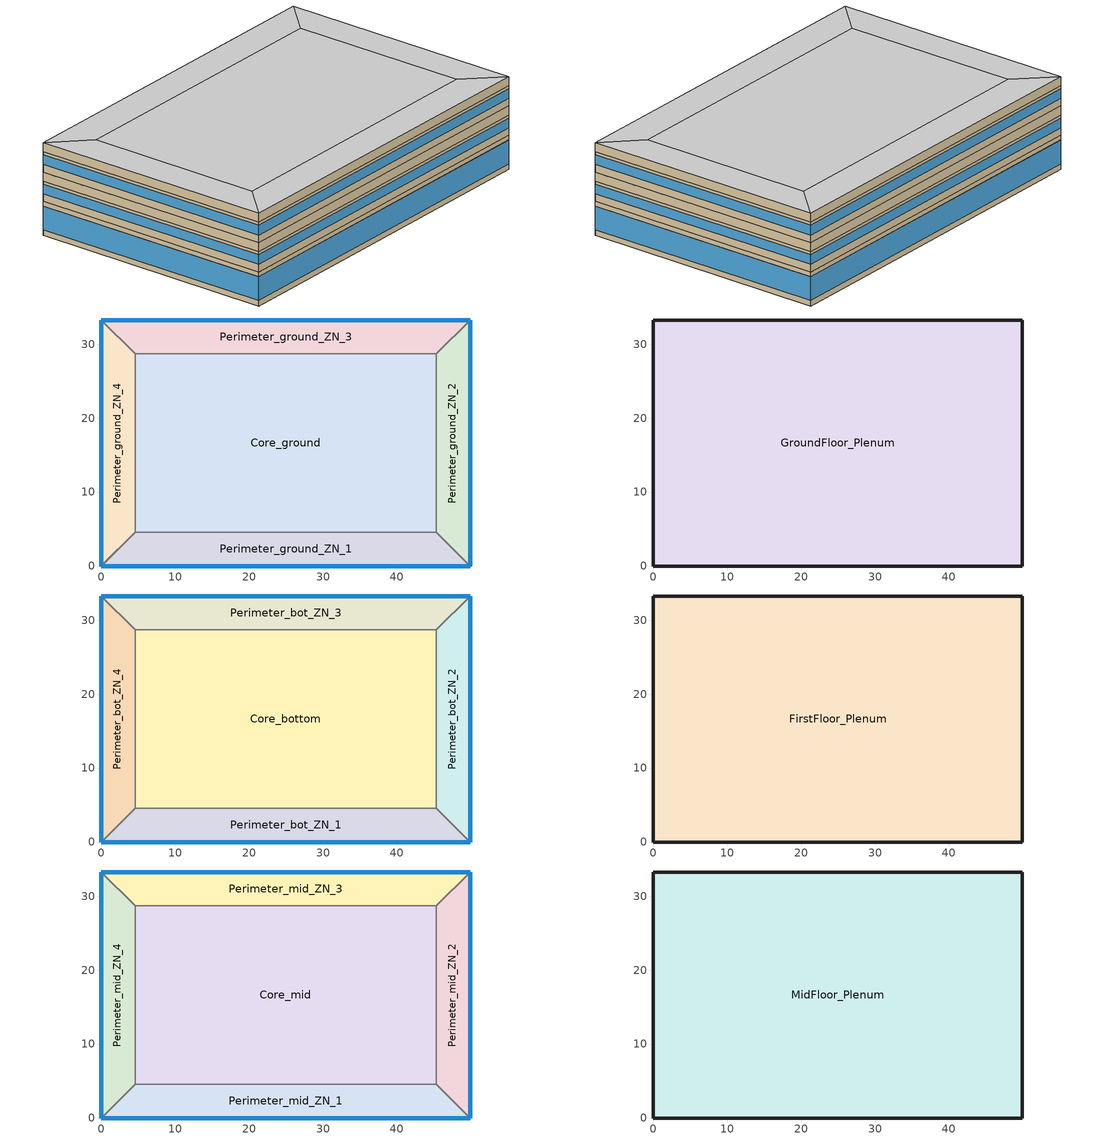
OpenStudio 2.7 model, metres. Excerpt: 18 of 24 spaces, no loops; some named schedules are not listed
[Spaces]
Perimeter_ground_ZN_1
 floor ground: 45.34,4.57 49.91,0 0,0 4.57,4.57 z0
 wall outside: 0,0 49.91,0 z0:3.96
 wall to Perimeter_ground_ZN_4: 4.57,4.57 0,0 z0:3.96
 wall to Core_ground: 45.34,4.57 4.57,4.57 z0:3.96
 wall to Perimeter_ground_ZN_2: 49.91,0 45.34,4.57 z0:3.96
 window: 0.03,0 49.89,0 z0.76:3.93
Perimeter_ground_ZN_4
 floor ground: 0,33.27 4.57,28.7 4.57,4.57 0,0 z0
 wall outside: 0,33.27 0,0 z0:3.96
 wall to Perimeter_ground_ZN_3: 4.57,28.7 0,33.27 z0:3.96
 wall to Core_ground: 4.57,4.57 4.57,28.7 z0:3.96
 window: 0,33.25 0,0.03 z0.76:3.93
Perimeter_ground_ZN_2
 floor ground: 49.91,33.27 49.91,0 45.34,4.57 45.34,28.7 z0
 wall outside: 49.91,0 49.91,33.27 z0:3.96
 wall to Perimeter_ground_ZN_3: 49.91,33.27 45.34,28.7 z0:3.96
 wall to Core_ground: 45.34,28.7 45.34,4.57 z0:3.96
 window: 49.91,0.03 49.91,33.25 z0.76:3.93
Core_ground
 floor ground: 45.34,28.7 45.34,4.57 4.57,4.57 4.57,28.7 z0
 wall to Perimeter_ground_ZN_3: 45.34,28.7 4.57,28.7 z0:3.96
Perimeter_ground_ZN_3
 floor ground: 49.91,33.27 45.34,28.7 4.57,28.7 0,33.27 z0
 wall outside: 49.91,33.27 0,33.27 z0:3.96
 window: 49.89,33.27 0.03,33.27 z0.76:3.93
GroundFloor_Plenum
 floor to Perimeter_ground_ZN_1: 45.34,4.57 49.91,0 0,0 4.57,4.57 z3.96
 floor to Perimeter_ground_ZN_2: 49.91,33.27 49.91,0 45.34,4.57 45.34,28.7 z3.96
 floor to Perimeter_ground_ZN_4: 0,33.27 4.57,28.7 4.57,4.57 0,0 z3.96
 floor to Core_ground: 45.34,28.7 45.34,4.57 4.57,4.57 4.57,28.7 z3.96
 floor to Perimeter_ground_ZN_3: 49.91,33.27 45.34,28.7 4.57,28.7 0,33.27 z3.96
 wall outside: 49.91,0 49.91,33.27 0,33.27 0,0 49.91,0 z3.96:4.57
Core_bottom
 floor to GroundFloor_Plenum: 45.34,28.7 45.34,4.6 4.57,4.6 4.57,28.7 z4.57; 45.34,4.6 45.34,4.57 4.57,4.57 4.57,4.6 z4.57
 wall to Perimeter_bot_ZN_1: 4.57,4.57 45.34,4.57 z4.57:7.32
 wall to Perimeter_bot_ZN_2: 45.34,4.57 45.34,28.7 z4.57:7.32
 wall to Perimeter_bot_ZN_4: 4.57,28.7 4.57,4.57 z4.57:7.32
 wall to Perimeter_bot_ZN_3: 45.34,28.7 4.57,28.7 z4.57:7.32
Perimeter_bot_ZN_2
 floor to GroundFloor_Plenum: 45.34,4.6 49.91,0 45.34,4.57 z4.57; 49.91,33.27 49.91,0 45.34,4.6 45.34,28.7 z4.57
 wall outside: 49.91,0 49.91,33.27 z4.57:7.32
 wall to Perimeter_bot_ZN_1: 45.34,4.57 49.91,0 z4.57:7.32
 wall to Perimeter_bot_ZN_3: 49.91,33.27 45.34,28.7 z4.57:7.32
 window: 49.91,0 49.91,33.27 z5.59:6.9
Perimeter_bot_ZN_3
 floor to GroundFloor_Plenum: 49.91,33.27 45.34,28.7 4.57,28.7 0,33.27 z4.57
 wall outside: 49.91,33.27 0,33.27 z4.57:7.32
 wall to Perimeter_bot_ZN_4: 0,33.27 4.57,28.7 z4.57:7.32
 window: 49.91,33.27 0,33.27 z5.59:6.9
Perimeter_bot_ZN_4
 floor to GroundFloor_Plenum: 4.57,4.6 4.57,4.57 0,0 z4.57; 0,33.27 4.57,28.7 4.57,4.6 0,0 z4.57
 wall outside: 0,33.27 0,0 z4.57:7.32
 wall to Perimeter_bot_ZN_1: 0,0 4.57,4.57 z4.57:7.32
 window: 0,33.27 0,0 z5.59:6.9
Perimeter_bot_ZN_1
 floor to GroundFloor_Plenum: 45.34,4.57 49.91,0 0,0 4.57,4.57 z4.57
 wall outside: 0,0 49.91,0 z4.57:7.32
 window: 0,0 49.91,0 z5.59:6.9
FirstFloor_Plenum
 floor to Perimeter_bot_ZN_3: 49.91,33.27 45.34,28.7 4.57,28.7 0,33.27 z7.32
 floor to Perimeter_bot_ZN_1: 45.34,4.57 49.91,0 0,0 4.57,4.57 z7.32
 floor to Core_bottom: 45.34,28.7 45.34,4.57 4.57,4.57 4.57,28.7 z7.32
 floor to Perimeter_bot_ZN_4: 0,33.27 4.57,28.7 4.57,4.57 0,0 z7.32
 floor to Perimeter_bot_ZN_2: 49.91,33.27 49.91,0 45.34,4.57 45.34,28.7 z7.32
 wall outside: 0,33.27 0,0 49.91,0 49.91,33.27 0,33.27 z7.32:8.53
Perimeter_mid_ZN_4
 floor to FirstFloor_Plenum: 0,33.27 4.57,28.7 4.57,4.57 0,0 z8.53
 wall outside: 0,33.27 0,0 z8.53:11.28
 wall to Perimeter_mid_ZN_3: 4.57,28.7 0,33.27 z8.53:11.28
 wall to Core_mid: 4.57,4.57 4.57,28.7 z8.53:11.28
 wall to Perimeter_mid_ZN_1: 0,0 4.57,4.57 z8.53:11.28
 window: 0,33.27 0,0 z9.56:10.86
Perimeter_mid_ZN_1
 floor to FirstFloor_Plenum: 45.34,4.57 49.91,0 0,0 4.57,4.57 z8.53
 wall outside: 0,0 49.91,0 z8.53:11.28
 wall to Core_mid: 45.34,4.57 4.57,4.57 z8.53:11.28
 wall to Perimeter_mid_ZN_2: 49.91,0 45.34,4.57 z8.53:11.28
 window: 0,0 49.91,0 z9.56:10.86
Perimeter_mid_ZN_2
 floor to FirstFloor_Plenum: 49.91,33.27 49.91,0 45.34,4.57 45.34,28.7 z8.53
 wall outside: 49.91,0 49.91,33.27 z8.53:11.28
 wall to Perimeter_mid_ZN_3: 49.91,33.27 45.34,28.7 z8.53:11.28
 wall to Core_mid: 45.34,28.7 45.34,4.57 z8.53:11.28
 window: 49.91,0 49.91,33.27 z9.56:10.86
Core_mid
 floor to FirstFloor_Plenum: 45.34,28.7 45.34,4.57 4.57,4.57 4.57,28.7 z8.53
 wall to Perimeter_mid_ZN_3: 45.34,28.7 4.57,28.7 z8.53:11.28
Perimeter_mid_ZN_3
 floor to FirstFloor_Plenum: 49.91,33.27 45.34,28.7 4.57,28.7 0,33.27 z8.53
 wall outside: 49.91,33.27 0,33.27 z8.53:11.28
 window: 49.91,33.27 0,33.27 z9.56:10.86
MidFloor_Plenum
 floor to Perimeter_mid_ZN_3: 49.91,33.27 45.34,28.7 4.57,28.7 0,33.27 z11.28
 floor to Perimeter_mid_ZN_4: 0,33.27 4.57,28.7 4.57,4.57 0,0 z11.28
 floor to Core_mid: 45.34,28.7 45.34,4.57 4.57,4.57 4.57,28.7 z11.28
 floor to Perimeter_mid_ZN_2: 49.91,33.27 49.91,0 45.34,4.57 45.34,28.7 z11.28
 floor to Perimeter_mid_ZN_1: 45.34,4.57 49.91,0 0,0 4.57,4.57 z11.28
 wall outside: 0,33.27 0,0 49.91,0 49.91,33.27 0,33.27 z11.28:12.5
 ceiling to Perimeter_top_ZN_3: 45.34,28.7 49.91,33.27 0,33.27 4.57,28.7 z12.5
 ceiling to Perimeter_top_ZN_4: 0,0 4.57,4.57 4.57,28.7 0,33.27 z12.5
 ceiling to Core_top: 45.34,4.57 45.34,28.7 4.57,28.7 4.57,4.57 z12.5
 ceiling to Perimeter_top_ZN_1: 49.91,0 45.34,4.57 4.57,4.57 0,0 z12.5
 ceiling to Perimeter_top_ZN_2: 49.91,0 49.91,33.27 45.34,28.7 45.34,4.57 z12.5
[Site]
Chicago Ohare Intl Ap: Latitude {deg}=41.98; Longitude {deg}=-87.92; Time Zone {hr}=-6; Elevation {m}=201; Terrain=City
[Building]
Medium Office Retail Mix ASHRAE 169-2006-5A: North Axis {deg}=0; Default Construction Set=90.1-2013 - MedOffice - ASHRAE 169-2006-5A; Standards Number of Stories=3; Standards Number of Above Ground Stories=3; Standards Building Type=MediumOffice
[ClimateZones]
Climate Zone Institution Name 1=ASHRAE; Climate Zone Document Name 1=ANSI/ASHRAE Standard 169; Climate Zone Document Year 1=2006; Climate Zone Value 1=5A; Climate Zone Institution Name 2=CEC; Climate Zone Document Name 2=California Climate Zone Descriptions; Climate Zone Document Year 2=1995
[Site:WaterMainsTemperature]
Calculation Method=Correlation; Annual Average Outdoor Air Temperature {C}=9.925; Maximum Difference In Monthly Average Outdoor Air Temperatures {deltaC}=28.7
[SizingPeriod:DesignDay] Barometric Pressure {Pa}=98934; Sky Clearness=0; Rain Indicator=0; Snow Indicator=0; Day of Month=21; Daylight Saving Time Indicator=0; Humidity Indicating Type=Wetbulb; Dry-Bulb Temperature Range Modifier Type=DefaultMultipliers
Name | Maximum Dry-Bulb Temperature {C} | Daily Dry-Bulb Temperature Range {deltaC} | Humidity Indicating Conditions at Maximum Dry-Bulb | Wind Speed {m/s} | Wind Direction {deg} | Month | Day Type | Solar Model Indicator | ASHRAE Taub | ASHRAE Taud
Chicago Ohare Intl Ap Ann Htg 99.6% Condns DB | -20 | 0 | -20 | 4.9 | 270 | 1 | WinterDesignDay | ASHRAEClearSky
Chicago Ohare Intl Ap Ann Clg .4% Condns DB=>MWB | 33.3 | 10.5 | 23.7 | 5.2 | 230 | 7 | SummerDesignDay | ASHRAETau | 0.455 | 2.05
[Site:GroundTemperature:BuildingSurface]
20.49, 20.43, 20.44, 20.5, 20.59, 22.83, 23.24, 23.33, 23.36, 21.14, 20.78, 20.61
[Material:NoMass] Thermal Absorptance=0.9; Solar Absorptance=0.7
Name | Roughness | Thermal Resistance {m2-K/W} | Visible Absorptance
CP02 CARPET PAD | VeryRough | 0.21648 | 0.8
Typical Insulation R-14.97 | Smooth | 2.63723 | 0.7
Typical Carpet Pad | Smooth | 0.21648 | 0.8
Typical Insulation R-16.0 | Smooth | 2.81828 | 0.7
Typical Insulation R-30.13 | Smooth | 5.30668 | 0.7
Typical Insulation R-1.15 | Smooth | 0.202509 | 0.7
Typical Insulation R-1.15 1 | Smooth | 0.202527 | 0.7
[Material]
Name | Roughness | Thickness {m} | Conductivity {W/m-K} | Density {kg/m3} | Specific Heat {J/kg-K} | Thermal Absorptance | Solar Absorptance | Visible Absorptance
100mm Normalweight concrete floor | MediumSmooth | 0.1016 | 2.31 | 2322 | 832
G01 13mm gypsum board | Smooth | 0.0127 | 0.16 | 800 | 1090 | 0.9 | 0.7 | 0.5
4 in. Normalweight Concrete Floor | MediumRough | 0.1016 | 2.31 | 2322 | 832 | 0.9 | 0.7 | 0.7
25mm Stucco | Smooth | 0.0254 | 0.72 | 1856 | 840 | 0.9 | 0.7 | 0.7
5/8 in. Gypsum Board | MediumSmooth | 0.0159 | 0.16 | 800 | 1090 | 0.9 | 0.7 | 0.7
Roof Membrane | VeryRough | 0.0095 | 0.16 | 1121.29 | 1460 | 0.9 | 0.7 | 0.7
Metal Roof Surface; F08 Metal surface | Smooth | 0.0008 | 45.28 | 7824 | 500 | 0.9 | 0.7 | 0.7
8 in. Normalweight Concrete Floor | MediumRough | 0.2032 | 2.31 | 2322 | 832 | 0.9 | 0.7 | 0.7
8 in. Concrete Block Basement Wall | MediumRough | 0.2032 | 1.326 | 1842 | 912 | 0.9 | 0.7 | 0.7
G05 25mm wood | MediumSmooth | 0.0254 | 0.15 | 608 | 1630 | 0.9 | 0.5 | 0.5
[Construction]
Typical Insulated Exterior Mass Floor R-17.54: Typical Insulation R-14.97, 4 in. Normalweight Concrete Floor, Typical Carpet Pad
Typical Insulated Steel Framed Exterior Wall R-18.18: 25mm Stucco, 5/8 in. Gypsum Board, Typical Insulation R-16.0, 5/8 in. Gypsum Board
Typical IEAD Roof R-31.25: Roof Membrane, Typical Insulation R-30.13, Metal Roof Surface
Typical Interior Floor: 100mm Normalweight concrete floor, CP02 CARPET PAD
Typical Interior Wall: G01 13mm gypsum board, G01 13mm gypsum board
Typical Interior Ceiling: CP02 CARPET PAD, 100mm Normalweight concrete floor
Typical Insulated Carpeted 8in Slab Floor: 8 in. Normalweight Concrete Floor, Typical Carpet Pad
Typical Insulated Basement Mass Wall: 8 in. Concrete Block Basement Wall
U 0.42 SHGC 0.40 Dbl LoE (e2-.1) Tint 6mm/6mm Air: LoE TINT 6MM, AIR 6MM, CLEAR 6MM
Typical Insulated Metal Door R-2.0: F08 Metal surface, Typical Insulation R-1.15
Typical Overhead Door R-2.0: Typical Insulation R-1.15 1
Window_U_0.50_SHGC_0.40_Skylight_Frame_Width_0.430_in: Glass_2052_LayerAvg, Gap_1_W_0_0038, Glass_2027F_LayerAvg
Typical Interior Window: Clear 3mm
Typical Interior Door; Typical Interior Partition: G05 25mm wood
[DefaultConstructionSet]
90.1-2013 - MedOffice - ASHRAE 169-2006-5A: Default Exterior Surface Constructions=Default Surface Constructions 1; Default Interior Surface Constructions=Default Surface Constructions 2; Default Ground Contact Surface Constructions=Default Surface Constructions 3; Default Exterior SubSurface Constructions=Default Sub Surface Constructions 1; Default Interior SubSurface Constructions=Default Sub Surface Constructions 2; Interior Partition Construction=Typical Interior Partition
[DefaultSurfaceConstructions]
Name | Floor Construction | Wall Construction | Roof Ceiling Construction
Default Surface Constructions 1 | Typical Insulated Exterior Mass Floor R-17.54 | Typical Insulated Steel Framed Exterior Wall R-18.18 | Typical IEAD Roof R-31.25
Default Surface Constructions 2 | Typical Interior Floor | Typical Interior Wall | Typical Interior Ceiling
Default Surface Constructions 3 | Typical Insulated Carpeted 8in Slab Floor | Typical Insulated Basement Mass Wall
[DefaultSubSurfaceConstructions]
Name | Fixed Window Construction | Operable Window Construction | Door Construction | Overhead Door Construction | Skylight Construction | Tubular Daylight Dome Construction | Tubular Daylight Diffuser Construction
Default Sub Surface Constructions 1 | U 0.42 SHGC 0.40 Dbl LoE (e2-.1) Tint 6mm/6mm Air | U 0.42 SHGC 0.40 Dbl LoE (e2-.1) Tint 6mm/6mm Air | Typical Insulated Metal Door R-2.0 | Typical Overhead Door R-2.0 | Window_U_0.50_SHGC_0.40_Skylight_Frame_Width_0.430_in | Typical Interior Window | Typical Interior Window
Default Sub Surface Constructions 2 | Typical Interior Window | Typical Interior Window | Typical Interior Door
[WindowMaterial:Glazing] Optical Data Type=SpectralAverage; Infrared Transmittance at Normal Incidence=0; Dirt Correction Factor for Solar and Visible Transmittance=1; Solar Diffusing=No
Name | Thickness {m} | Solar Transmittance at Normal Incidence | Front Side Solar Reflectance at Normal Incidence | Back Side Solar Reflectance at Normal Incidence | Visible Transmittance at Normal Incidence | Front Side Visible Reflectance at Normal Incidence | Back Side Visible Reflectance at Normal Incidence | Front Side Infrared Hemispherical Emissivity | Back Side Infrared Hemispherical Emissivity | Conductivity {W/m-K}
LoE TINT 6MM | 0.006 | 0.36 | 0.093 | 0.2 | 0.5 | 0.035 | 0.054 | 0.84 | 0.1 | 0.9
CLEAR 6MM | 0.006 | 0.775 | 0.071 | 0.071 | 0.881 | 0.08 | 0.08 | 0.84 | 0.84 | 0.9
Glass_2052_LayerAvg | 0.00837 | 0.507767 | 0.054228 | 0.0544931 | 0.586833 | 0.05805 | 0.058397 | 0.84 | 0.84 | 1
Glass_2027F_LayerAvg | 0.004 | 0.369744 | 0.470069 | 0.340935 | 0.765222 | 0.0546 | 0.073741 | 0.03675 | 0.84 | 1
Clear 3mm | 0.003 | 0.837 | 0.075 | 0.075 | 0.898 | 0.081 | 0.081 | 0.84 | 0.84 | 0.9
[WindowMaterial:Gas] Gas Type=Air
Name | Thickness {m}
AIR 6MM | 0.0063
Gap_1_W_0_0038 | 0.0038
[Space]
Name | Space Type | Building Story | Thermal Zone | Part of Total Floor Area
Perimeter_mid_ZN_4 | Office WholeBuilding - Md Office | Building Story 2 | TZ_Perimeter_mid_ZN_4 | Yes
Core_bottom | Office WholeBuilding - Md Office | Building Story 1 | TZ_Core_bottom | Yes
FirstFloor_Plenum |  | Building Story 1 | TZ_FirstFloor_Plenum | No
Perimeter_bot_ZN_2 | Office WholeBuilding - Md Office | Building Story 1 | TZ_Perimeter_bot_ZN_2 | Yes
MidFloor_Plenum |  | Building Story 2 | TZ_MidFloor_Plenum | No
Perimeter_mid_ZN_1 | Office WholeBuilding - Md Office | Building Story 2 | TZ_Perimeter_mid_ZN_1 | Yes
Perimeter_bot_ZN_1 | Office WholeBuilding - Md Office | Building Story 1 | TZ_Perimeter_bot_ZN_1 | Yes
Perimeter_bot_ZN_3 | Office WholeBuilding - Md Office | Building Story 1 | TZ_Perimeter_bot_ZN_3 | Yes
Perimeter_mid_ZN_2 | Office WholeBuilding - Md Office | Building Story 2 | TZ_Perimeter_mid_ZN_2 | Yes
Perimeter_bot_ZN_4 | Office WholeBuilding - Md Office | Building Story 1 | TZ_Perimeter_bot_ZN_4 | Yes
Core_mid | Office WholeBuilding - Md Office | Building Story 2 | TZ_Core_mid | Yes
Perimeter_mid_ZN_3 | Office WholeBuilding - Md Office | Building Story 2 | TZ_Perimeter_mid_ZN_3 | Yes
GroundFloor_Plenum | Plenum Space Type | Building Story 0 | TZ_GroundFloor_Plenum
Perimeter_ground_ZN_1 | 90.1-2010 - Retail - Retail | Building Story 0 | TZ_Perimeter_ground_ZN_1
Perimeter_ground_ZN_4 | 90.1-2010 - Retail - Retail | Building Story 0 | TZ_Perimeter_ground_ZN_4
Perimeter_ground_ZN_2 | 90.1-2010 - Retail - Retail | Building Story 0 | TZ_Perimeter_ground_ZN_2
Core_ground | 90.1-2010 - Retail - Retail | Building Story 0 | TZ_Core_ground
Perimeter_ground_ZN_3 | 90.1-2010 - Retail - Retail | Building Story 0 | TZ_Perimeter_ground_ZN_3
[BuildingStory]
Name | Nominal Z Coordinate {m} | Nominal Floor to Floor Height {m}
Building Story 1 | 0
Building Story 2 | 3.9624
Building Story 0 | 0 | 3.9624
[ElectricEquipment] Space or SpaceType=Core_bottom; Multiplier=2
Name | Electric Equipment Definition | Schedule
2 Elevator Lift Motors | Elevator Lift Motor | OfficeMedium BLDG_ELEVATORS
2 Elevator Fans | Elevator Fan | OfficeMedium ELEV_LIGHT_FAN_SCH_ADD_DF
2 Elevator Lights | Elevator Lights | OfficeMedium ELEV_LIGHT_FAN_SCH_ADD_DF
[SpaceInfiltration:DesignFlowRate]
Name | Space or SpaceType | Schedule | Design Flow Rate Calculation Method | Flow per Exterior Surface Area {m3/s-m2} | Constant Term Coefficient | Temperature Term Coefficient | Velocity Term Coefficient | Velocity Squared Term Coefficient | Design Flow Rate {m3/s}
FirstFloor_Plenum Infiltration | FirstFloor_Plenum | Always On Discrete | Flow/ExteriorArea | 0.000569573 | 0 | 0 | 0.224 | 0
MidFloor_Plenum Infiltration | MidFloor_Plenum | Always On Discrete | Flow/ExteriorArea | 0.000569573 | 0 | 0 | 0.224 | 0
Perimeter_bot_ZN_1 Infiltration | Perimeter_bot_ZN_1 | OfficeMedium INFIL_SCH_PNNL | Flow/ExteriorArea | 0.000569573 | 0 | 0 | 0.224 | 0
Perimeter_bot_ZN_2 Infiltration | Perimeter_bot_ZN_2 | OfficeMedium INFIL_SCH_PNNL | Flow/ExteriorArea | 0.000569573 | 0 | 0 | 0.224 | 0
Perimeter_bot_ZN_3 Infiltration | Perimeter_bot_ZN_3 | OfficeMedium INFIL_SCH_PNNL | Flow/ExteriorArea | 0.000569573 | 0 | 0 | 0.224 | 0
Perimeter_bot_ZN_4 Infiltration | Perimeter_bot_ZN_4 | OfficeMedium INFIL_SCH_PNNL | Flow/ExteriorArea | 0.000569573 | 0 | 0 | 0.224 | 0
Perimeter_mid_ZN_1 Infiltration | Perimeter_mid_ZN_1 | OfficeMedium INFIL_SCH_PNNL | Flow/ExteriorArea | 0.000569573 | 0 | 0 | 0.224 | 0
Perimeter_mid_ZN_2 Infiltration | Perimeter_mid_ZN_2 | OfficeMedium INFIL_SCH_PNNL | Flow/ExteriorArea | 0.000569573 | 0 | 0 | 0.224 | 0
Perimeter_mid_ZN_3 Infiltration | Perimeter_mid_ZN_3 | OfficeMedium INFIL_SCH_PNNL | Flow/ExteriorArea | 0.000569573 | 0 | 0 | 0.224 | 0
Perimeter_mid_ZN_4 Infiltration | Perimeter_mid_ZN_4 | OfficeMedium INFIL_SCH_PNNL | Flow/ExteriorArea | 0.000569573 | 0 | 0 | 0.224 | 0
entry door Infiltration | Perimeter_bot_ZN_1 | OfficeMedium INFIL_Door_Opening_SCH | Flow/Space |  |  |  |  |  | 0.67866
[InternalMass] Internal Mass Definition=Internal Mass Definition 1; Multiplier=1
Name | Space or SpaceType
Perimeter_bot_ZN_1 Mass | Perimeter_bot_ZN_1
Perimeter_bot_ZN_2 Mass | Perimeter_bot_ZN_2
Perimeter_bot_ZN_3 Mass | Perimeter_bot_ZN_3
Perimeter_bot_ZN_4 Mass | Perimeter_bot_ZN_4
Core_bottom Mass | Core_bottom
Perimeter_mid_ZN_1 Mass | Perimeter_mid_ZN_1
Perimeter_mid_ZN_2 Mass | Perimeter_mid_ZN_2
Perimeter_mid_ZN_3 Mass | Perimeter_mid_ZN_3
Perimeter_mid_ZN_4 Mass | Perimeter_mid_ZN_4
Core_mid Mass | Core_mid
[ThermalZone] Use Ideal Air Loads=No
Name | Thermostat | Primary Daylighting Control | Fraction of Zone Controlled by Primary Daylighting Control | Secondary Daylighting Control | Fraction of Zone Controlled by Secondary Daylighting Control
TZ_Core_bottom | Office WholeBuilding - Md Office Thermostat 1
TZ_Core_mid | Office WholeBuilding - Md Office Thermostat 2
TZ_FirstFloor_Plenum; TZ_MidFloor_Plenum; TZ_GroundFloor_Plenum
TZ_Perimeter_bot_ZN_1 | Office WholeBuilding - Md Office Thermostat 4 | Perimeter_bot_ZN_1 Daylt Sensor 1 | 0.363 | Perimeter_bot_ZN_1 Daylt Sensor 2 | 0.149
TZ_Perimeter_bot_ZN_2 | Office WholeBuilding - Md Office Thermostat 5 | Perimeter_bot_ZN_2 Daylt Sensor 1 | 0.373 | Perimeter_bot_ZN_2 Daylt Sensor 2 | 0.144
TZ_Perimeter_bot_ZN_3 | Office WholeBuilding - Md Office Thermostat 6 | Perimeter_bot_ZN_3 Daylt Sensor 1 | 0.363 | Perimeter_bot_ZN_3 Daylt Sensor 2 | 0.149
TZ_Perimeter_bot_ZN_4 | Office WholeBuilding - Md Office Thermostat 7 | Perimeter_bot_ZN_4 Daylt Sensor 1 | 0.373 | Perimeter_bot_ZN_4 Daylt Sensor 2 | 0.144
TZ_Perimeter_mid_ZN_1 | Office WholeBuilding - Md Office Thermostat 8 | Perimeter_mid_ZN_1 Daylt Sensor 1 | 0.363 | Perimeter_mid_ZN_1 Daylt Sensor 2 | 0.149
TZ_Perimeter_mid_ZN_2 | Office WholeBuilding - Md Office Thermostat 9 | Perimeter_mid_ZN_2 Daylt Sensor 1 | 0.373 | Perimeter_mid_ZN_2 Daylt Sensor 2 | 0.144
TZ_Perimeter_mid_ZN_3 | Office WholeBuilding - Md Office Thermostat 10 | Perimeter_mid_ZN_3 Daylt Sensor 1 | 0.363 | Perimeter_mid_ZN_3 Daylt Sensor 2 | 0.149
TZ_Perimeter_mid_ZN_4 | Office WholeBuilding - Md Office Thermostat 11 | Perimeter_mid_ZN_4 Daylt Sensor 1 | 0.373 | Perimeter_mid_ZN_4 Daylt Sensor 2 | 0.144
TZ_Perimeter_ground_ZN_1 | Thermostat Setpoint Dual Setpoint 5
TZ_Perimeter_ground_ZN_2 | Thermostat Setpoint Dual Setpoint 3
TZ_Perimeter_ground_ZN_4 | Thermostat Setpoint Dual Setpoint 2
TZ_Core_ground | Thermostat Setpoint Dual Setpoint 1
TZ_Perimeter_ground_ZN_3 | Thermostat Setpoint Dual Setpoint 4
[Exterior:Lights] Control Option=AstronomicalClock
Name | Exterior Lights Definition | Schedule
Occ Sensing Exterior Lights Def | Occ Sensing Exterior Lights Def | OfficeMedium Exterior_lighting_schedule_b
NonDimming Exterior Lights Def | NonDimming Exterior Lights Def | OfficeMedium Exterior_lighting_schedule_a
[Daylighting:Control] Psi Rotation Around X-Axis {deg}=0; Theta Rotation Around Y-Axis {deg}=-0; Phi Rotation Around Z-Axis {deg}=0; Illuminance Setpoint {lux}=375; Lighting Control Type=Stepped; Minimum Input Power Fraction for Continuous Dimming Control=0.3; Minimum Light Output Fraction for Continuous Dimming Control=0.2; Number of Stepped Control Steps=3; Probability Lighting will be Reset When Needed in Manual Stepped Control=1; Maximum Allowable Discomfort Glare Index=22
Name | Space | Position X-Coordinate {m} | Position Y-Coordinate {m} | Position Z-Coordinate {m}
Perimeter_bot_ZN_1 Daylt Sensor 1 | Perimeter_bot_ZN_1 | 24.955 | 1.537338 | 0.762
Perimeter_bot_ZN_1 Daylt Sensor 2 | Perimeter_bot_ZN_1 | 24.955 | 3.097969 | 0.762
Perimeter_bot_ZN_2 Daylt Sensor 1 | Perimeter_bot_ZN_2 | 48.3737 | 16.63685 | 0.762
Perimeter_bot_ZN_2 Daylt Sensor 2 | Perimeter_bot_ZN_2 | 46.813 | 16.63685 | 0.762
Perimeter_bot_ZN_3 Daylt Sensor 1 | Perimeter_bot_ZN_3 | 24.955 | 31.7365 | 0.762
Perimeter_bot_ZN_3 Daylt Sensor 2 | Perimeter_bot_ZN_3 | 24.955 | 30.1758 | 0.762
Perimeter_bot_ZN_4 Daylt Sensor 1 | Perimeter_bot_ZN_4 | 1.537338 | 16.63685 | 0.762
Perimeter_bot_ZN_4 Daylt Sensor 2 | Perimeter_bot_ZN_4 | 3.097969 | 16.63685 | 0.762
Perimeter_mid_ZN_1 Daylt Sensor 1 | Perimeter_mid_ZN_1 | 24.955 | 1.537338 | 4.7244
